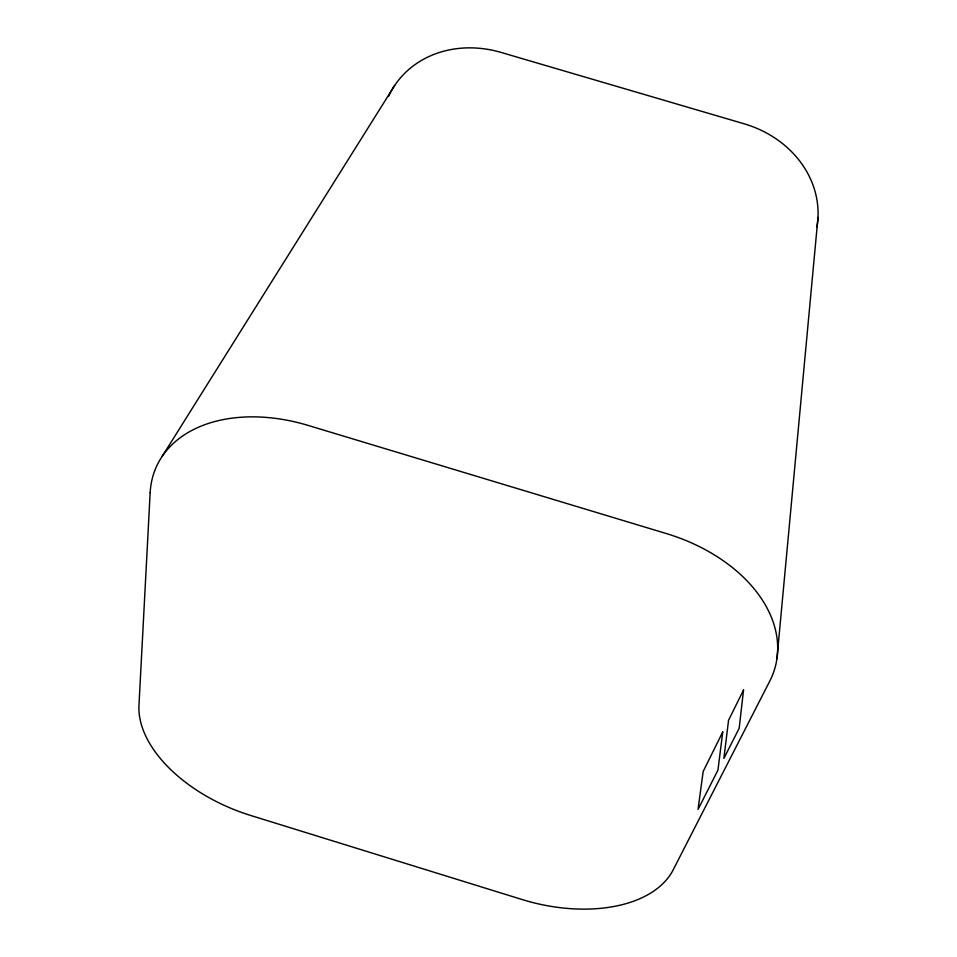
<?xml version="1.0" encoding="UTF-8"?>
<svg xmlns="http://www.w3.org/2000/svg" width="957" height="957" viewBox="0 0 957 957"><rect width="100%" height="100%" fill="white"/><g stroke="black" fill="none" stroke-linecap="round" stroke-linejoin="round"><path stroke-width="1.44" d="M776.94 658.775L817.996 217.383M162.271 456.214L394.607 85.556M388.578 96.322A104.062 90.688 30.7 0 1 501.109 52.432L744.079 123.776A104.445 91.561 6.7 0 1 816.955 227.024M150.165 492.688L138.968 705.309A129.339 76.381 21.9 0 0 250.578 815.436L522.151 899.544A130.14 77.182 14.7 0 0 673.13 869.949L769.775 681.097A151.194 103.667 12.8 0 0 666.311 533.551L308.142 425.422A150.345 102.267 24.5 0 0 150.165 492.688M743.541 690.033L739.163 728.289L723.875 758.434L728.552 720.262L743.541 690.033M722.738 731.985L717.953 770.122L698.048 809.395L703.18 771.438L722.738 731.985"/></g></svg>
